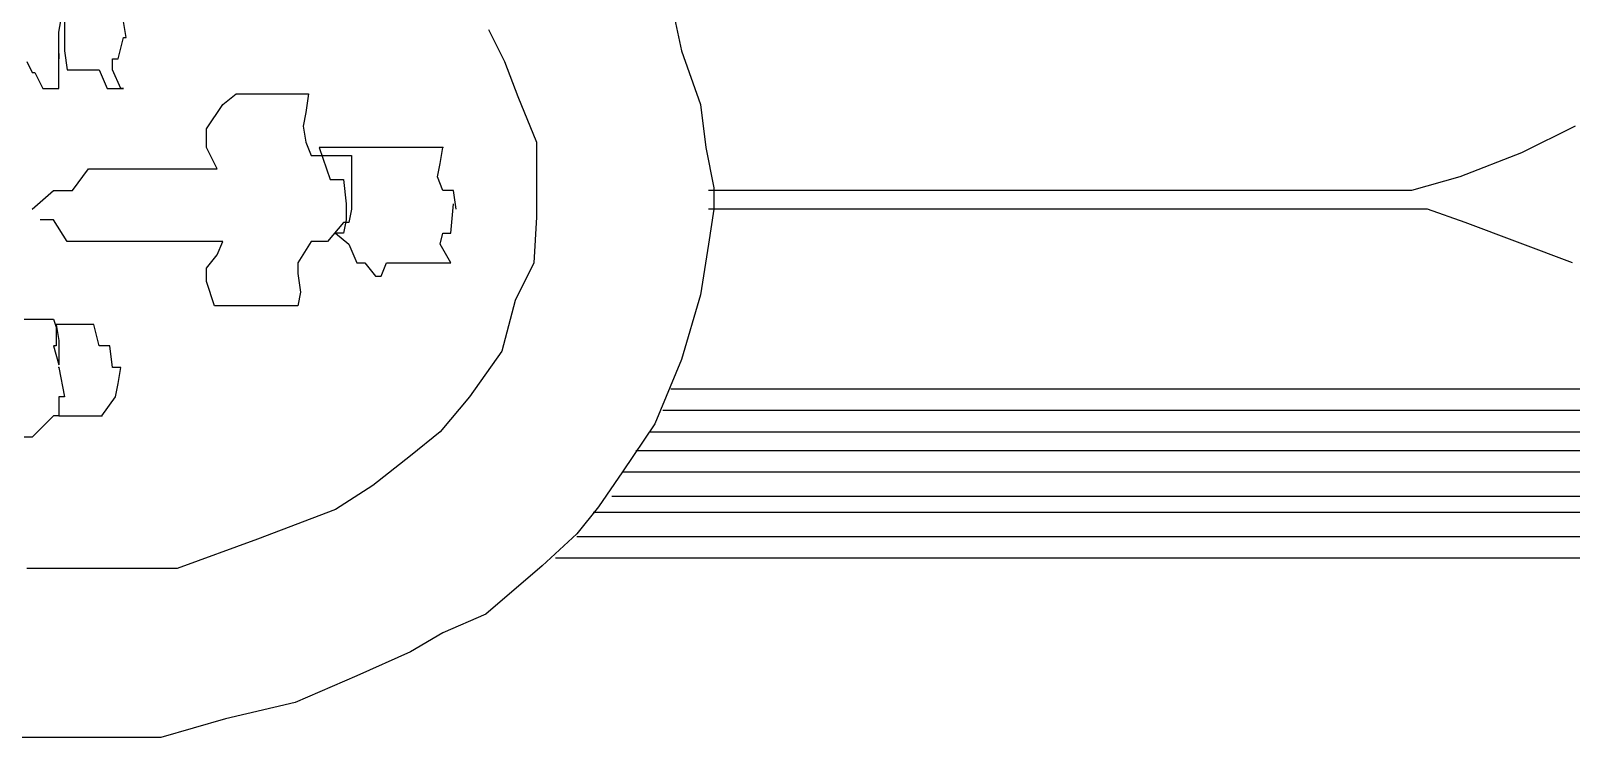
# Model space of a CAD drawing. Extents: x 731154 to 731744, y 4379381 to 4380408.
# Drawn here: x 731192.02 to 731197.76, y 4380240.15 to 4380242.79 of the extents above; entities that cross this region are included whole.
import ezdxf

# ---------------------------------------------------------------- set-up
doc = ezdxf.new("R2010")
doc.units = 0
doc.layers.get('0').update_dxf_attribs({"linetype": 'CONTINUOUS'})

msp = doc.modelspace()

# ---------------------------------------------------------------- linework, layer by layer
at = {"color": 0, "linetype": 'CONTINUOUS'}
for p, q in [((731192.12, 4380242.79), (731192.14, 4380242.91)), ((731192.12, 4380242.79), (731192.14, 4380242.91)), ((731192.14, 4380242.86), (731192.14, 4380242.77)), ((731192.14, 4380242.86), (731192.14, 4380242.77)), ((731194.41, 4380242.86), (731194.44, 4380242.72)), ((731194.41, 4380242.86), (731194.44, 4380242.72)), ((731192.12, 4380242.69), (731192.12, 4380242.79)), ((731192.12, 4380242.69), (731192.12, 4380242.79)), ((731192.37, 4380242.77), (731192.36, 4380242.83)), ((731192.37, 4380242.77), (731192.36, 4380242.83)), ((731193.72, 4380242.8), (731193.78, 4380242.68)), ((731193.72, 4380242.8), (731193.78, 4380242.68)), ((731192.14, 4380242.77), (731192.14, 4380242.72)), ((731192.14, 4380242.77), (731192.14, 4380242.72)), ((731192.34, 4380242.69), (731192.36, 4380242.77)), ((731192.34, 4380242.69), (731192.36, 4380242.77)), ((731192.36, 4380242.77), (731192.37, 4380242.77)), ((731192.36, 4380242.77), (731192.37, 4380242.77)), ((731192, 4380242.68), (731192.02, 4380242.64)), ((731192, 4380242.68), (731192.02, 4380242.64)), ((731192.12, 4380242.64), (731192.12, 4380242.71)), ((731192.12, 4380242.71), (731192.12, 4380242.69)), ((731192.12, 4380242.64), (731192.12, 4380242.71)), ((731192.12, 4380242.71), (731192.12, 4380242.69)), ((731192.14, 4380242.72), (731192.15, 4380242.65)), ((731192.14, 4380242.72), (731192.15, 4380242.65)), ((731192.32, 4380242.65), (731192.32, 4380242.69)), ((731192.32, 4380242.69), (731192.34, 4380242.69)), ((731192.32, 4380242.65), (731192.32, 4380242.69)), ((731192.32, 4380242.69), (731192.34, 4380242.69)), ((731193.78, 4380242.68), (731193.83, 4380242.55)), ((731193.78, 4380242.68), (731193.83, 4380242.55)), ((731194.44, 4380242.72), (731194.51, 4380242.52)), ((731194.44, 4380242.72), (731194.51, 4380242.52)), ((731192.02, 4380242.64), (731192.03, 4380242.64)), ((731192.02, 4380242.64), (731192.03, 4380242.64)), ((731192.03, 4380242.64), (731192.06, 4380242.58)), ((731192.03, 4380242.64), (731192.06, 4380242.58)), ((731192.12, 4380242.58), (731192.12, 4380242.64)), ((731192.12, 4380242.58), (731192.12, 4380242.64)), ((731192.15, 4380242.65), (731192.17, 4380242.65)), ((731192.15, 4380242.65), (731192.17, 4380242.65)), ((731192.17, 4380242.65), (731192.2, 4380242.65)), ((731192.17, 4380242.65), (731192.2, 4380242.65)), ((731192.2, 4380242.65), (731192.22, 4380242.65)), ((731192.2, 4380242.65), (731192.22, 4380242.65)), ((731192.22, 4380242.65), (731192.27, 4380242.65)), ((731192.22, 4380242.65), (731192.27, 4380242.65)), ((731192.27, 4380242.65), (731192.3, 4380242.58)), ((731192.27, 4380242.65), (731192.3, 4380242.58)), ((731192.35, 4380242.58), (731192.32, 4380242.65)), ((731192.35, 4380242.58), (731192.32, 4380242.65)), ((731192.06, 4380242.58), (731192.12, 4380242.58)), ((731192.06, 4380242.58), (731192.12, 4380242.58)), ((731192.3, 4380242.58), (731192.36, 4380242.58)), ((731192.3, 4380242.58), (731192.36, 4380242.58)), ((731192.36, 4380242.58), (731192.35, 4380242.58)), ((731192.36, 4380242.58), (731192.35, 4380242.58)), ((731192.67, 4380242.43), (731192.73, 4380242.52)), ((731192.67, 4380242.43), (731192.73, 4380242.52)), ((731192.73, 4380242.52), (731192.78, 4380242.56)), ((731192.73, 4380242.52), (731192.78, 4380242.56)), ((731192.78, 4380242.56), (731192.84, 4380242.56)), ((731192.78, 4380242.56), (731192.84, 4380242.56)), ((731192.84, 4380242.56), (731192.91, 4380242.56)), ((731192.84, 4380242.56), (731192.91, 4380242.56)), ((731192.91, 4380242.56), (731192.96, 4380242.56)), ((731192.91, 4380242.56), (731192.96, 4380242.56)), ((731192.96, 4380242.56), (731193.01, 4380242.56)), ((731192.96, 4380242.56), (731193.01, 4380242.56)), ((731193.01, 4380242.56), (731193.05, 4380242.56)), ((731193.01, 4380242.56), (731193.05, 4380242.56)), ((731193.05, 4380242.56), (731193.04, 4380242.49)), ((731193.05, 4380242.56), (731193.04, 4380242.49)), ((731193.83, 4380242.55), (731193.9, 4380242.38)), ((731193.83, 4380242.55), (731193.9, 4380242.38)), ((731194.51, 4380242.52), (731194.53, 4380242.36)), ((731194.51, 4380242.52), (731194.53, 4380242.36)), ((731193.04, 4380242.49), (731193.03, 4380242.44)), ((731193.04, 4380242.49), (731193.03, 4380242.44)), ((731192.67, 4380242.36), (731192.67, 4380242.43)), ((731192.67, 4380242.36), (731192.67, 4380242.43)), ((731193.03, 4380242.44), (731193.04, 4380242.38)), ((731193.03, 4380242.44), (731193.04, 4380242.38)), ((731197.77, 4380242.44), (731197.57, 4380242.34)), ((731197.77, 4380242.44), (731197.57, 4380242.34)), ((731192.71, 4380242.28), (731192.67, 4380242.36)), ((731192.71, 4380242.28), (731192.67, 4380242.36)), ((731193.04, 4380242.38), (731193.06, 4380242.33)), ((731193.04, 4380242.38), (731193.06, 4380242.33)), ((731193.1, 4380242.36), (731193.09, 4380242.36)), ((731193.09, 4380242.36), (731193.13, 4380242.24)), ((731193.1, 4380242.36), (731193.09, 4380242.36)), ((731193.09, 4380242.36), (731193.13, 4380242.24)), ((731193.14, 4380242.36), (731193.1, 4380242.36)), ((731193.14, 4380242.36), (731193.1, 4380242.36)), ((731193.2, 4380242.36), (731193.14, 4380242.36)), ((731193.2, 4380242.36), (731193.14, 4380242.36)), ((731193.24, 4380242.36), (731193.2, 4380242.36)), ((731193.24, 4380242.36), (731193.2, 4380242.36)), ((731193.29, 4380242.36), (731193.24, 4380242.36)), ((731193.29, 4380242.36), (731193.24, 4380242.36)), ((731193.33, 4380242.36), (731193.29, 4380242.36)), ((731193.33, 4380242.36), (731193.29, 4380242.36)), ((731193.38, 4380242.36), (731193.33, 4380242.36)), ((731193.38, 4380242.36), (731193.33, 4380242.36)), ((731193.43, 4380242.36), (731193.38, 4380242.36)), ((731193.43, 4380242.36), (731193.38, 4380242.36)), ((731193.49, 4380242.36), (731193.43, 4380242.36)), ((731193.49, 4380242.36), (731193.43, 4380242.36)), ((731193.53, 4380242.36), (731193.49, 4380242.36)), ((731193.53, 4380242.36), (731193.49, 4380242.36)), ((731193.55, 4380242.36), (731193.53, 4380242.36)), ((731193.55, 4380242.36), (731193.53, 4380242.36)), ((731193.54, 4380242.3), (731193.55, 4380242.36)), ((731193.54, 4380242.3), (731193.55, 4380242.36)), ((731193.9, 4380242.38), (731193.9, 4380242.25)), ((731193.9, 4380242.38), (731193.9, 4380242.25)), ((731194.53, 4380242.36), (731194.56, 4380242.21)), ((731194.53, 4380242.36), (731194.56, 4380242.21)), ((731197.57, 4380242.34), (731197.34, 4380242.25)), ((731197.57, 4380242.34), (731197.34, 4380242.25)), ((731192.17, 4380242.2), (731192.23, 4380242.28)), ((731192.17, 4380242.2), (731192.23, 4380242.28)), ((731192.23, 4380242.28), (731192.29, 4380242.28)), ((731192.23, 4380242.28), (731192.29, 4380242.28)), ((731192.29, 4380242.28), (731192.36, 4380242.28)), ((731192.29, 4380242.28), (731192.36, 4380242.28)), ((731192.36, 4380242.28), (731192.42, 4380242.28)), ((731192.36, 4380242.28), (731192.42, 4380242.28)), ((731192.42, 4380242.28), (731192.49, 4380242.28)), ((731192.42, 4380242.28), (731192.49, 4380242.28)), ((731192.49, 4380242.28), (731192.55, 4380242.28)), ((731192.49, 4380242.28), (731192.55, 4380242.28)), ((731192.55, 4380242.28), (731192.6, 4380242.28)), ((731192.55, 4380242.28), (731192.6, 4380242.28)), ((731192.6, 4380242.28), (731192.66, 4380242.28)), ((731192.6, 4380242.28), (731192.66, 4380242.28)), ((731192.66, 4380242.28), (731192.71, 4380242.28)), ((731192.66, 4380242.28), (731192.71, 4380242.28)), ((731193.06, 4380242.33), (731193.11, 4380242.33)), ((731193.06, 4380242.33), (731193.11, 4380242.33)), ((731193.11, 4380242.33), (731193.15, 4380242.33)), ((731193.11, 4380242.33), (731193.15, 4380242.33)), ((731193.15, 4380242.33), (731193.21, 4380242.33)), ((731193.15, 4380242.33), (731193.21, 4380242.33)), ((731193.21, 4380242.33), (731193.21, 4380242.21)), ((731193.21, 4380242.33), (731193.21, 4380242.21)), ((731193.53, 4380242.25), (731193.54, 4380242.3)), ((731193.53, 4380242.25), (731193.54, 4380242.3)), ((731193.13, 4380242.24), (731193.18, 4380242.24)), ((731193.13, 4380242.24), (731193.18, 4380242.24)), ((731193.18, 4380242.24), (731193.19, 4380242.15)), ((731193.18, 4380242.24), (731193.19, 4380242.15)), ((731193.55, 4380242.2), (731193.53, 4380242.25)), ((731193.55, 4380242.2), (731193.53, 4380242.25)), ((731193.9, 4380242.25), (731193.9, 4380242.1)), ((731193.9, 4380242.25), (731193.9, 4380242.1)), ((731197.34, 4380242.25), (731197.16, 4380242.2)), ((731197.34, 4380242.25), (731197.16, 4380242.2)), ((731192.02, 4380242.13), (731192.1, 4380242.2)), ((731192.02, 4380242.13), (731192.1, 4380242.2)), ((731192.1, 4380242.2), (731192.17, 4380242.2)), ((731192.1, 4380242.2), (731192.17, 4380242.2)), ((731193.21, 4380242.21), (731193.21, 4380242.13)), ((731193.21, 4380242.21), (731193.21, 4380242.13)), ((731193.59, 4380242.2), (731193.55, 4380242.2)), ((731193.59, 4380242.2), (731193.55, 4380242.2)), ((731193.6, 4380242.13), (731193.59, 4380242.2)), ((731193.6, 4380242.13), (731193.59, 4380242.2)), ((731194.81, 4380242.2), (731194.54, 4380242.2)), ((731194.81, 4380242.2), (731194.54, 4380242.2)), ((731194.56, 4380242.21), (731194.56, 4380242.13)), ((731194.56, 4380242.21), (731194.56, 4380242.13)), ((731195.2, 4380242.2), (731194.81, 4380242.2)), ((731195.2, 4380242.2), (731194.81, 4380242.2)), ((731196.04, 4380242.2), (731195.2, 4380242.2)), ((731196.04, 4380242.2), (731195.2, 4380242.2)), ((731197.03, 4380242.2), (731196.04, 4380242.2)), ((731197.03, 4380242.2), (731196.04, 4380242.2)), ((731197.16, 4380242.2), (731197.03, 4380242.2)), ((731197.16, 4380242.2), (731197.03, 4380242.2)), ((731193.19, 4380242.15), (731193.19, 4380242.09)), ((731193.19, 4380242.15), (731193.19, 4380242.09)), ((731193.21, 4380242.13), (731193.2, 4380242.08)), ((731193.21, 4380242.13), (731193.2, 4380242.08)), ((731193.58, 4380242.04), (731193.59, 4380242.15)), ((731193.58, 4380242.04), (731193.59, 4380242.15)), ((731194.92, 4380242.13), (731194.54, 4380242.13)), ((731194.56, 4380242.13), (731194.54, 4380242)), ((731194.92, 4380242.13), (731194.54, 4380242.13)), ((731194.56, 4380242.13), (731194.54, 4380242)), ((731195.26, 4380242.13), (731194.92, 4380242.13)), ((731195.26, 4380242.13), (731194.92, 4380242.13)), ((731195.69, 4380242.13), (731195.26, 4380242.13)), ((731195.69, 4380242.13), (731195.26, 4380242.13)), ((731196.27, 4380242.13), (731195.69, 4380242.13)), ((731196.27, 4380242.13), (731195.69, 4380242.13)), ((731196.82, 4380242.13), (731196.27, 4380242.13)), ((731196.82, 4380242.13), (731196.27, 4380242.13)), ((731197.06, 4380242.13), (731196.82, 4380242.13)), ((731197.06, 4380242.13), (731196.82, 4380242.13)), ((731197.14, 4380242.13), (731197.06, 4380242.13)), ((731197.14, 4380242.13), (731197.06, 4380242.13)), ((731197.22, 4380242.13), (731197.14, 4380242.13)), ((731197.22, 4380242.13), (731197.14, 4380242.13)), ((731197.36, 4380242.08), (731197.22, 4380242.13)), ((731197.36, 4380242.08), (731197.22, 4380242.13)), ((731192.1, 4380242.09), (731192.05, 4380242.09)), ((731192.1, 4380242.09), (731192.05, 4380242.09)), ((731192.15, 4380242.01), (731192.1, 4380242.09)), ((731192.15, 4380242.01), (731192.1, 4380242.09)), ((731193.18, 4380242.08), (731193.12, 4380242.01)), ((731193.18, 4380242.08), (731193.12, 4380242.01)), ((731193.19, 4380242.09), (731193.18, 4380242.04)), ((731193.19, 4380242.09), (731193.18, 4380242.04)), ((731193.2, 4380242.08), (731193.18, 4380242.08)), ((731193.2, 4380242.08), (731193.18, 4380242.08)), ((731193.9, 4380242.1), (731193.89, 4380241.93)), ((731193.9, 4380242.1), (731193.89, 4380241.93)), ((731197.76, 4380241.93), (731197.36, 4380242.08)), ((731197.76, 4380241.93), (731197.36, 4380242.08)), ((731192.22, 4380242.01), (731192.15, 4380242.01)), ((731192.22, 4380242.01), (731192.15, 4380242.01)), ((731192.29, 4380242.01), (731192.22, 4380242.01)), ((731192.29, 4380242.01), (731192.22, 4380242.01)), ((731192.35, 4380242.01), (731192.29, 4380242.01)), ((731192.35, 4380242.01), (731192.29, 4380242.01)), ((731192.45, 4380242.01), (731192.35, 4380242.01)), ((731192.45, 4380242.01), (731192.35, 4380242.01)), ((731192.53, 4380242.01), (731192.45, 4380242.01)), ((731192.53, 4380242.01), (731192.45, 4380242.01)), ((731192.63, 4380242.01), (731192.53, 4380242.01)), ((731192.63, 4380242.01), (731192.53, 4380242.01)), ((731192.73, 4380242.01), (731192.63, 4380242.01)), ((731192.73, 4380242.01), (731192.63, 4380242.01)), ((731192.71, 4380241.96), (731192.73, 4380242.01)), ((731192.71, 4380241.96), (731192.73, 4380242.01)), ((731193.06, 4380242.01), (731193.01, 4380241.93)), ((731193.06, 4380242.01), (731193.01, 4380241.93)), ((731193.12, 4380242.01), (731193.06, 4380242.01)), ((731193.12, 4380242.01), (731193.06, 4380242.01)), ((731193.18, 4380242.04), (731193.15, 4380242.04)), ((731193.15, 4380242.04), (731193.2, 4380242)), ((731193.18, 4380242.04), (731193.15, 4380242.04)), ((731193.15, 4380242.04), (731193.2, 4380242)), ((731193.2, 4380242), (731193.23, 4380241.93)), ((731193.2, 4380242), (731193.23, 4380241.93)), ((731193.54, 4380242), (731193.55, 4380242.04)), ((731193.54, 4380242), (731193.55, 4380242.04)), ((731193.58, 4380241.93), (731193.54, 4380242)), ((731193.58, 4380241.93), (731193.54, 4380242)), ((731193.55, 4380242.04), (731193.58, 4380242.04)), ((731193.55, 4380242.04), (731193.58, 4380242.04)), ((731194.54, 4380242), (731194.51, 4380241.81)), ((731194.54, 4380242), (731194.51, 4380241.81)), ((731192.67, 4380241.91), (731192.71, 4380241.96)), ((731192.67, 4380241.91), (731192.71, 4380241.96)), ((731193.01, 4380241.93), (731193.01, 4380241.89)), ((731193.01, 4380241.93), (731193.01, 4380241.89)), ((731193.23, 4380241.93), (731193.26, 4380241.93)), ((731193.23, 4380241.93), (731193.26, 4380241.93)), ((731193.26, 4380241.93), (731193.3, 4380241.88)), ((731193.26, 4380241.93), (731193.3, 4380241.88)), ((731193.32, 4380241.88), (731193.34, 4380241.93)), ((731193.32, 4380241.88), (731193.34, 4380241.93)), ((731193.34, 4380241.93), (731193.39, 4380241.93)), ((731193.34, 4380241.93), (731193.39, 4380241.93)), ((731193.39, 4380241.93), (731193.44, 4380241.93)), ((731193.39, 4380241.93), (731193.44, 4380241.93)), ((731193.44, 4380241.93), (731193.49, 4380241.93)), ((731193.44, 4380241.93), (731193.49, 4380241.93)), ((731193.49, 4380241.93), (731193.52, 4380241.93)), ((731193.49, 4380241.93), (731193.52, 4380241.93)), ((731193.52, 4380241.93), (731193.53, 4380241.93)), ((731193.52, 4380241.93), (731193.53, 4380241.93)), ((731193.53, 4380241.93), (731193.58, 4380241.93)), ((731193.53, 4380241.93), (731193.58, 4380241.93)), ((731193.89, 4380241.93), (731193.82, 4380241.79)), ((731193.89, 4380241.93), (731193.82, 4380241.79)), ((731192.67, 4380241.86), (731192.67, 4380241.91)), ((731192.67, 4380241.86), (731192.67, 4380241.91)), ((731193.01, 4380241.89), (731193.02, 4380241.82)), ((731193.01, 4380241.89), (731193.02, 4380241.82)), ((731193.3, 4380241.88), (731193.32, 4380241.88)), ((731193.3, 4380241.88), (731193.32, 4380241.88)), ((731192.7, 4380241.77), (731192.67, 4380241.86)), ((731192.7, 4380241.77), (731192.67, 4380241.86)), ((731193.02, 4380241.82), (731193.01, 4380241.77)), ((731193.02, 4380241.82), (731193.01, 4380241.77)), ((731192.73, 4380241.77), (731192.7, 4380241.77)), ((731192.73, 4380241.77), (731192.7, 4380241.77)), ((731192.78, 4380241.77), (731192.73, 4380241.77)), ((731192.78, 4380241.77), (731192.73, 4380241.77)), ((731192.84, 4380241.77), (731192.78, 4380241.77)), ((731192.84, 4380241.77), (731192.78, 4380241.77)), ((731192.91, 4380241.77), (731192.84, 4380241.77)), ((731192.91, 4380241.77), (731192.84, 4380241.77)), ((731192.95, 4380241.77), (731192.91, 4380241.77)), ((731192.95, 4380241.77), (731192.91, 4380241.77)), ((731193.01, 4380241.77), (731192.95, 4380241.77)), ((731193.01, 4380241.77), (731192.95, 4380241.77)), ((731193.82, 4380241.79), (731193.77, 4380241.6)), ((731193.82, 4380241.79), (731193.77, 4380241.6)), ((731194.51, 4380241.81), (731194.44, 4380241.57)), ((731194.51, 4380241.81), (731194.44, 4380241.57)), ((731191.99, 4380241.72), (731192.02, 4380241.72)), ((731191.99, 4380241.72), (731192.02, 4380241.72)), ((731192.02, 4380241.72), (731192.06, 4380241.72)), ((731192.02, 4380241.72), (731192.06, 4380241.72)), ((731192.06, 4380241.72), (731192.1, 4380241.72)), ((731192.06, 4380241.72), (731192.1, 4380241.72)), ((731192.1, 4380241.72), (731192.11, 4380241.69)), ((731192.1, 4380241.72), (731192.11, 4380241.69)), ((731192.12, 4380241.7), (731192.11, 4380241.7)), ((731192.11, 4380241.7), (731192.12, 4380241.64)), ((731192.12, 4380241.7), (731192.11, 4380241.7)), ((731192.11, 4380241.7), (731192.12, 4380241.64)), ((731192.15, 4380241.7), (731192.12, 4380241.7)), ((731192.15, 4380241.7), (731192.12, 4380241.7)), ((731192.2, 4380241.7), (731192.15, 4380241.7)), ((731192.2, 4380241.7), (731192.15, 4380241.7)), ((731192.25, 4380241.7), (731192.2, 4380241.7)), ((731192.25, 4380241.7), (731192.2, 4380241.7)), ((731192.27, 4380241.62), (731192.25, 4380241.7)), ((731192.27, 4380241.62), (731192.25, 4380241.7)), ((731192.11, 4380241.69), (731192.11, 4380241.62)), ((731192.11, 4380241.69), (731192.11, 4380241.62)), ((731192.11, 4380241.62), (731192.1, 4380241.62)), ((731192.1, 4380241.62), (731192.12, 4380241.55)), ((731192.11, 4380241.62), (731192.1, 4380241.62)), ((731192.1, 4380241.62), (731192.12, 4380241.55)), ((731192.12, 4380241.64), (731192.12, 4380241.62)), ((731192.12, 4380241.64), (731192.12, 4380241.62)), ((731192.12, 4380241.62), (731192.12, 4380241.55)), ((731192.12, 4380241.62), (731192.12, 4380241.55)), ((731192.29, 4380241.62), (731192.27, 4380241.62)), ((731192.29, 4380241.62), (731192.27, 4380241.62)), ((731192.31, 4380241.62), (731192.29, 4380241.62)), ((731192.31, 4380241.62), (731192.29, 4380241.62)), ((731192.32, 4380241.54), (731192.31, 4380241.62)), ((731192.32, 4380241.54), (731192.31, 4380241.62)), ((731193.77, 4380241.6), (731193.65, 4380241.43)), ((731193.77, 4380241.6), (731193.65, 4380241.43)), ((731192.12, 4380241.54), (731192.14, 4380241.43)), ((731192.12, 4380241.54), (731192.14, 4380241.43)), ((731192.35, 4380241.54), (731192.32, 4380241.54)), ((731192.35, 4380241.54), (731192.32, 4380241.54)), ((731192.34, 4380241.48), (731192.35, 4380241.54)), ((731192.34, 4380241.48), (731192.35, 4380241.54)), ((731194.44, 4380241.57), (731194.34, 4380241.33)), ((731194.44, 4380241.57), (731194.34, 4380241.33)), ((731192.33, 4380241.43), (731192.34, 4380241.48)), ((731192.33, 4380241.43), (731192.34, 4380241.48)), ((731192.14, 4380241.43), (731192.12, 4380241.43)), ((731192.12, 4380241.43), (731192.12, 4380241.36)), ((731192.14, 4380241.43), (731192.12, 4380241.43)), ((731192.12, 4380241.43), (731192.12, 4380241.36)), ((731192.28, 4380241.36), (731192.33, 4380241.43)), ((731192.28, 4380241.36), (731192.33, 4380241.43)), ((731193.65, 4380241.43), (731193.54, 4380241.3)), ((731193.65, 4380241.43), (731193.54, 4380241.3)), ((731194.4, 4380241.46), (731195.24, 4380241.46)), ((731194.4, 4380241.46), (731195.24, 4380241.46)), ((731195.24, 4380241.46), (731197.49, 4380241.46)), ((731195.24, 4380241.46), (731197.49, 4380241.46)), ((731197.49, 4380241.46), (731198.33, 4380241.46)), ((731197.49, 4380241.46), (731198.33, 4380241.46)), ((731192.1, 4380241.36), (731192.02, 4380241.28)), ((731192.1, 4380241.36), (731192.02, 4380241.28)), ((731192.12, 4380241.36), (731192.1, 4380241.36)), ((731192.12, 4380241.36), (731192.1, 4380241.36)), ((731192.12, 4380241.36), (731192.17, 4380241.36)), ((731192.12, 4380241.36), (731192.17, 4380241.36)), ((731192.17, 4380241.36), (731192.2, 4380241.36)), ((731192.17, 4380241.36), (731192.2, 4380241.36)), ((731192.2, 4380241.36), (731192.23, 4380241.36)), ((731192.2, 4380241.36), (731192.23, 4380241.36)), ((731192.23, 4380241.36), (731192.26, 4380241.36)), ((731192.23, 4380241.36), (731192.26, 4380241.36)), ((731192.26, 4380241.36), (731192.28, 4380241.36)), ((731192.26, 4380241.36), (731192.28, 4380241.36)), ((731194.37, 4380241.38), (731197.53, 4380241.38)), ((731194.37, 4380241.38), (731197.53, 4380241.38)), ((731197.53, 4380241.38), (731198.6, 4380241.38)), ((731197.53, 4380241.38), (731198.6, 4380241.38)), ((731193.54, 4380241.3), (731193.43, 4380241.21)), ((731193.54, 4380241.3), (731193.43, 4380241.21)), ((731194.34, 4380241.33), (731194.22, 4380241.15)), ((731194.34, 4380241.33), (731194.22, 4380241.15)), ((731194.32, 4380241.3), (731197.53, 4380241.3)), ((731194.32, 4380241.3), (731197.53, 4380241.3)), ((731197.53, 4380241.3), (731198.7, 4380241.3)), ((731197.53, 4380241.3), (731198.7, 4380241.3)), ((731192.02, 4380241.28), (731191.99, 4380241.28)), ((731192.02, 4380241.28), (731191.99, 4380241.28)), ((731193.43, 4380241.21), (731193.29, 4380241.1)), ((731193.43, 4380241.21), (731193.29, 4380241.1)), ((731194.27, 4380241.23), (731197.53, 4380241.23)), ((731194.27, 4380241.23), (731197.53, 4380241.23)), ((731197.53, 4380241.23), (731198.78, 4380241.23)), ((731197.53, 4380241.23), (731198.78, 4380241.23)), ((731194.22, 4380241.15), (731194.13, 4380241.02)), ((731194.22, 4380241.15), (731194.13, 4380241.02)), ((731194.22, 4380241.15), (731197.53, 4380241.15)), ((731194.22, 4380241.15), (731197.53, 4380241.15)), ((731197.53, 4380241.15), (731198.85, 4380241.15)), ((731197.53, 4380241.15), (731198.85, 4380241.15)), ((731193.29, 4380241.1), (731193.15, 4380241.01)), ((731193.29, 4380241.1), (731193.15, 4380241.01)), ((731194.13, 4380241.02), (731194.05, 4380240.92)), ((731194.13, 4380241.02), (731194.05, 4380240.92)), ((731194.18, 4380241.06), (731197.53, 4380241.06)), ((731194.18, 4380241.06), (731197.53, 4380241.06)), ((731197.53, 4380241.06), (731198.89, 4380241.06)), ((731197.53, 4380241.06), (731198.89, 4380241.06)), ((731193.15, 4380241.01), (731192.86, 4380240.9)), ((731193.15, 4380241.01), (731192.86, 4380240.9)), ((731194.11, 4380241), (731197.53, 4380241)), ((731194.11, 4380241), (731197.53, 4380241)), ((731197.53, 4380241), (731198.95, 4380241)), ((731197.53, 4380241), (731198.95, 4380241)), ((731192.86, 4380240.9), (731192.56, 4380240.79)), ((731192.86, 4380240.9), (731192.56, 4380240.79)), ((731194.05, 4380240.92), (731193.92, 4380240.8)), ((731194.05, 4380240.92), (731193.92, 4380240.8)), ((731194.05, 4380240.91), (731197.53, 4380240.91)), ((731194.05, 4380240.91), (731197.53, 4380240.91)), ((731197.53, 4380240.91), (731199, 4380240.91)), ((731197.53, 4380240.91), (731199, 4380240.91)), ((731192.2, 4380240.79), (731192, 4380240.79)), ((731192.2, 4380240.79), (731192, 4380240.79)), ((731192.37, 4380240.79), (731192.2, 4380240.79)), ((731192.37, 4380240.79), (731192.2, 4380240.79)), ((731192.56, 4380240.79), (731192.37, 4380240.79)), ((731192.56, 4380240.79), (731192.37, 4380240.79)), ((731193.92, 4380240.8), (731193.71, 4380240.62)), ((731193.92, 4380240.8), (731193.71, 4380240.62)), ((731193.97, 4380240.83), (731194.48, 4380240.83)), ((731193.97, 4380240.83), (731194.48, 4380240.83)), ((731194.48, 4380240.83), (731197.53, 4380240.83)), ((731194.48, 4380240.83), (731197.53, 4380240.83)), ((731197.53, 4380240.83), (731199.05, 4380240.83)), ((731197.53, 4380240.83), (731199.05, 4380240.83)), ((731193.71, 4380240.62), (731193.55, 4380240.55)), ((731193.71, 4380240.62), (731193.55, 4380240.55)), ((731193.55, 4380240.55), (731193.43, 4380240.48)), ((731193.55, 4380240.55), (731193.43, 4380240.48)), ((731193.43, 4380240.48), (731193.23, 4380240.39)), ((731193.43, 4380240.48), (731193.23, 4380240.39)), ((731193.23, 4380240.39), (731193, 4380240.29)), ((731193.23, 4380240.39), (731193, 4380240.29)), ((731193, 4380240.29), (731192.74, 4380240.23)), ((731193, 4380240.29), (731192.74, 4380240.23)), ((731192.74, 4380240.23), (731192.5, 4380240.16)), ((731192.74, 4380240.23), (731192.5, 4380240.16)), ((731192.14, 4380240.16), (731191.92, 4380240.16)), ((731192.14, 4380240.16), (731191.92, 4380240.16)), ((731192.32, 4380240.16), (731192.14, 4380240.16)), ((731192.32, 4380240.16), (731192.14, 4380240.16)), ((731192.5, 4380240.16), (731192.32, 4380240.16)), ((731192.5, 4380240.16), (731192.32, 4380240.16))]:
    msp.add_line(p, q, dxfattribs=at)
for p in [(731193.55, 4380242.36), (731193.55, 4380242.36), (731192.11, 4380241.7), (731192.11, 4380241.7), (731192.12, 4380241.54), (731192.12, 4380241.54), (731192.28, 4380241.36), (731192.28, 4380241.36)]:
    msp.add_point(p, dxfattribs=at)

# ---------------------------------------------------------------- meshes
mesh = msp.add_polyface(dxfattribs=at)
corners = [(731154.5, 4379381), (731154.5, 4379381), (731154.5, 4379571.9618), (731462.5, 4379381), (731154.5, 4379746.4935), (731744, 4379381), (731154.5, 4380407.5), (731744, 4380042.0065), (731744, 4380407.5)]
mesh.append_faces([[corners[k] for k in face] for face in [(0, 1, 3, 2), (2, 3, 5, 4), (4, 5, 7, 6), (6, 7, 8, 8)]], dxfattribs={"vtx0": -1, "vtx2": -1, "color": 0})
mesh = msp.add_polyface(dxfattribs=at)
corners = [(731164.5, 4380221), (731164.5, 4380221), (731164.5, 4380395.2713), (731445.58, 4380221), (731164.5, 4380401.5), (731445.58, 4380227.2287), (731445.58, 4380401.5)]
mesh.append_faces([[corners[k] for k in face] for face in [(0, 1, 3, 2), (2, 3, 5, 4), (4, 5, 6, 6)]], dxfattribs={"vtx0": -1, "vtx2": -1, "color": 0})

doc.saveas('drawing.dxf')
